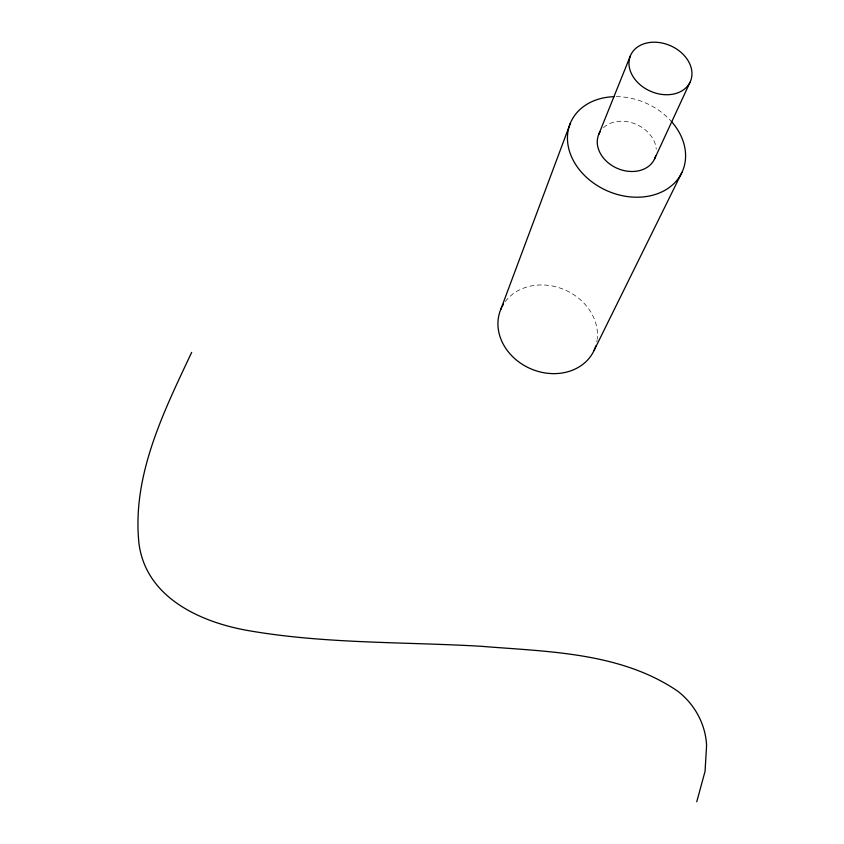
<?xml version="1.0" encoding="UTF-8"?>
<svg xmlns="http://www.w3.org/2000/svg" width="844" height="844" viewBox="0 0 844 844"><rect width="100%" height="100%" fill="white"/><g stroke="black" fill="none" stroke-linecap="round" stroke-linejoin="round"><path stroke-width="0.63" stroke-dasharray="4.22 3.17" d="M603.534 127.634A30.489 23.97 23.7 0 1 635.49 124.026A30.489 23.97 23.7 0 1 656.252 149.135M616.289 96.659A60.979 47.95 23.7 0 1 671.349 121.399M505.25 301.614A50.956 42.981 23.5 0 1 563.402 289.281A50.956 42.981 23.5 0 1 597.257 338.845M597.141 339.868A50.956 42.981 23.5 0 1 596.803 341.904"/><path stroke-width="1.27" d="M696.754 801.8L705.056 771.332L706.586 745.537A68.712 62.572 47.8 0 0 677.321 690.888C620.076 652.064 547.439 651.747 480.943 646.272C404.36 641.82 327.071 643.898 251.195 631.09C202.634 623.21 146.286 598.807 138.996 543.758C131.727 475.963 163.588 411.956 191.672 352.391M500.703 309.6L570.386 123.14M598.639 134.66L630.362 55.904M654.416 159.252L690.033 82.237A32.621 24.856 23.7 0 0 655.071 42.211A32.621 24.856 23.7 0 0 636.281 80.961A32.621 24.856 23.7 0 0 690.033 82.237M593.965 350.64L681.963 172.334M655.619 156.045A30.489 23.97 23.7 0 1 617.091 168.283A30.489 23.97 23.7 0 1 600.2 131.611M671.349 121.399A60.979 47.95 23.7 0 1 657.033 193.888A60.979 47.95 23.7 0 1 571.578 156.9A60.979 47.95 23.7 0 1 614.242 96.68M595.822 345.882A50.956 42.981 23.5 0 1 532.005 369.313A50.956 42.981 23.5 0 1 501.536 307.733M501.99 306.815A50.956 42.981 23.5 0 1 503.509 304.156"/></g></svg>
